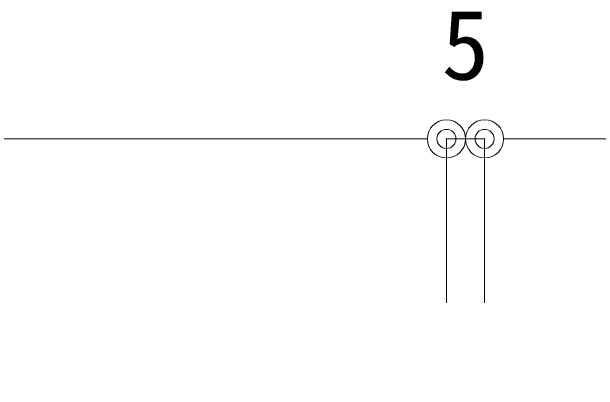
# Model space of a CAD drawing. Units: millimetres on the paper. Extents: x -420 to 420, y -297 to 297.
# Drawn here: x -195.41 to -180.03, y 154.21 to 164.13 of the extents above; entities that cross this region are included whole.
import ezdxf
from ezdxf.enums import TextEntityAlignment as Align

# ---------------------------------------------------------------- set-up
doc = ezdxf.new("R2010")
doc.units = ezdxf.units.MM
doc.header["$PDMODE"] = 32
doc.header["$PDSIZE"] = 0.5
for name, color, linetype, lineweight in [('0-0_0', 7, 'Continuous', 5), ('0-1_Defpoints', 7, 'Continuous', 18), ('0-7_0-A11-寸法_詳細', 5, 'Continuous', 18)]:
    doc.layers.add(name, color=color, linetype=linetype, lineweight=lineweight)
doc.styles.add('ＭＳ ゴシック', font='')
doc.styles.get('ＭＳ ゴシック').set_extended_font_data('MS Gothic')

# ---------------------------------------------------------------- blocks, each defined once
blk = doc.blocks.new('_Dot')
at = {"layer": '0-0_0'}
blk.add_line((-0.5, 0), (-1, 0), dxfattribs=at)
for radius in [0.5, 0.25]:
    blk.add_circle((0, 0), radius, dxfattribs=at)
blk = doc.blocks.new('D19')
at = {"layer": '0-1_Defpoints'}
blk.add_point((236.487, 457.796), dxfattribs=at)
at = {"layer": '0-7_0-A11-寸法_詳細'}
for p, q in [((208.487, 457.796), (235.487, 457.796)), ((236.487, 453.498), (236.487, 457.796))]:
    blk.add_line(p, q, dxfattribs=at)
blk.add_blockref('_Dot', (236.487, 457.796), dxfattribs=at)
blk = doc.blocks.new('D20')
at = {"layer": '0-1_Defpoints'}
for p in [(237.487, 457.796), (236.487, 449.498), (237.487, 449.498)]:
    blk.add_point(p, dxfattribs=at)
at = {"layer": '0-7_0-A11-寸法_詳細'}
for p, q in [((235.487, 457.796), (234.487, 457.796)), ((236.487, 453.498), (236.487, 457.796)), ((236.487, 457.796), (237.487, 457.796)), ((237.487, 453.498), (237.487, 457.796)), ((238.487, 457.796), (239.487, 457.796))]:
    blk.add_line(p, q, dxfattribs=at)
blk.add_blockref('_Dot', (236.487, 457.796), dxfattribs=at)
at = {"layer": '0-7_0-A11-寸法_詳細', "rotation": 180}
blk.add_blockref('_Dot', (237.487, 457.796), dxfattribs=at)
at = {"layer": '0-7_0-A11-寸法_詳細', "color": 7, "style": 'ＭＳ ゴシック'}
blk.add_text('5', height=1.833, dxfattribs=at).set_placement((236.362, 458.797), align=Align.BOTTOM_LEFT)
blk = doc.blocks.new('D21')
at = {"layer": '0-7_0-A11-寸法_詳細'}
for p, q in [((237.487, 453.498), (237.487, 457.796)), ((238.487, 457.796), (265.487, 457.796))]:
    blk.add_line(p, q, dxfattribs=at)
at = {"layer": '0-7_0-A11-寸法_詳細', "rotation": 180}
blk.add_blockref('_Dot', (237.487, 457.796), dxfattribs=at)

msp = doc.modelspace()

# ---------------------------------------------------------------- block references
at = {"layer": '0-7_0-A11-寸法_詳細'}
for name in ['D19', 'D20', 'D21']:
    msp.add_blockref(name, (-420.5, -297), dxfattribs=at)

doc.saveas('drawing.dxf')
